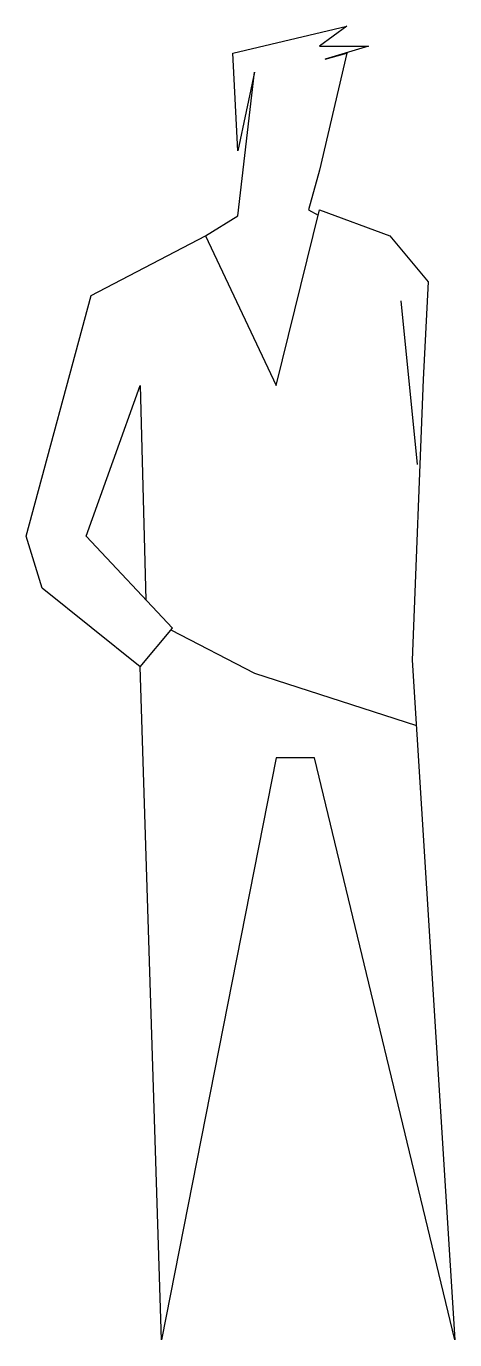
# Model space of a CAD drawing. Extents: x -61 to 0, y 0 to 187.
import ezdxf

# ---------------------------------------------------------------- set-up
doc = ezdxf.new("R2010")
doc.units = 0
doc.header["$LTSCALE"] = 25
doc.header["$MEASUREMENT"] = 0
doc.layers.get('0').update_dxf_attribs({"linetype": 'CONTINUOUS'})

msp = doc.modelspace()

# ---------------------------------------------------------------- linework, layer by layer
at = {"color": 0, "linetype": 'ByBlock'}
for p, q in [((-31.86, 182.87), (-15.66, 186.69)), ((-15.66, 186.69), (-19.55, 183.86)), ((-19.55, 183.86), (-12.58, 183.86)), ((-12.58, 183.86), (-18.73, 182.01)), ((-31.14, 168.95), (-31.86, 182.87)), ((-15.66, 182.87), (-19.55, 166.24)), ((-18.73, 182.01), (-15.66, 182.87)), ((-31.14, 159.71), (-28.78, 180.16)), ((-28.78, 180.16), (-31.14, 168.95)), ((-19.55, 166.24), (-21.09, 160.58)), ((-35.76, 156.88), (-31.14, 159.71)), ((-25.71, 135.57), (-19.55, 160.58)), ((-21.09, 160.58), (-19.74, 159.82)), ((-19.55, 160.58), (-9.51, 156.88)), ((-52.06, 148.38), (-35.76, 156.88)), ((-35.76, 156.88), (-25.71, 135.57)), ((-9.51, 156.88), (-4.07, 150.35)), ((-4.07, 150.35), (-4.79, 136.43)), ((-61.29, 114.14), (-52.06, 148.38)), ((-7.97, 147.64), (-5.61, 124.36)), ((-4.79, 136.43), (-6.33, 96.53)), ((-52.78, 114.14), (-45.09, 135.57)), ((-45.09, 135.57), (-44.25, 105.09)), ((-59.03, 106.75), (-61.29, 114.14)), ((-40.47, 101.08), (-52.78, 114.14)), ((-45.09, 95.54), (-59.03, 106.75)), ((-45.09, 95.54), (-40.47, 101.08)), ((-40.69, 100.82), (-28.78, 94.68)), ((-42.01, -0.17), (-45.09, 95.54)), ((-6.33, 96.53), (-0.28, -0.17)), ((-28.78, 94.68), (-5.74, 87.21)), ((-25.71, 82.61), (-42.01, -0.17)), ((-20.27, 82.61), (-25.71, 82.61)), ((-0.28, -0.17), (-20.27, 82.61))]:
    msp.add_line(p, q, dxfattribs=at)

doc.saveas('drawing.dxf')
